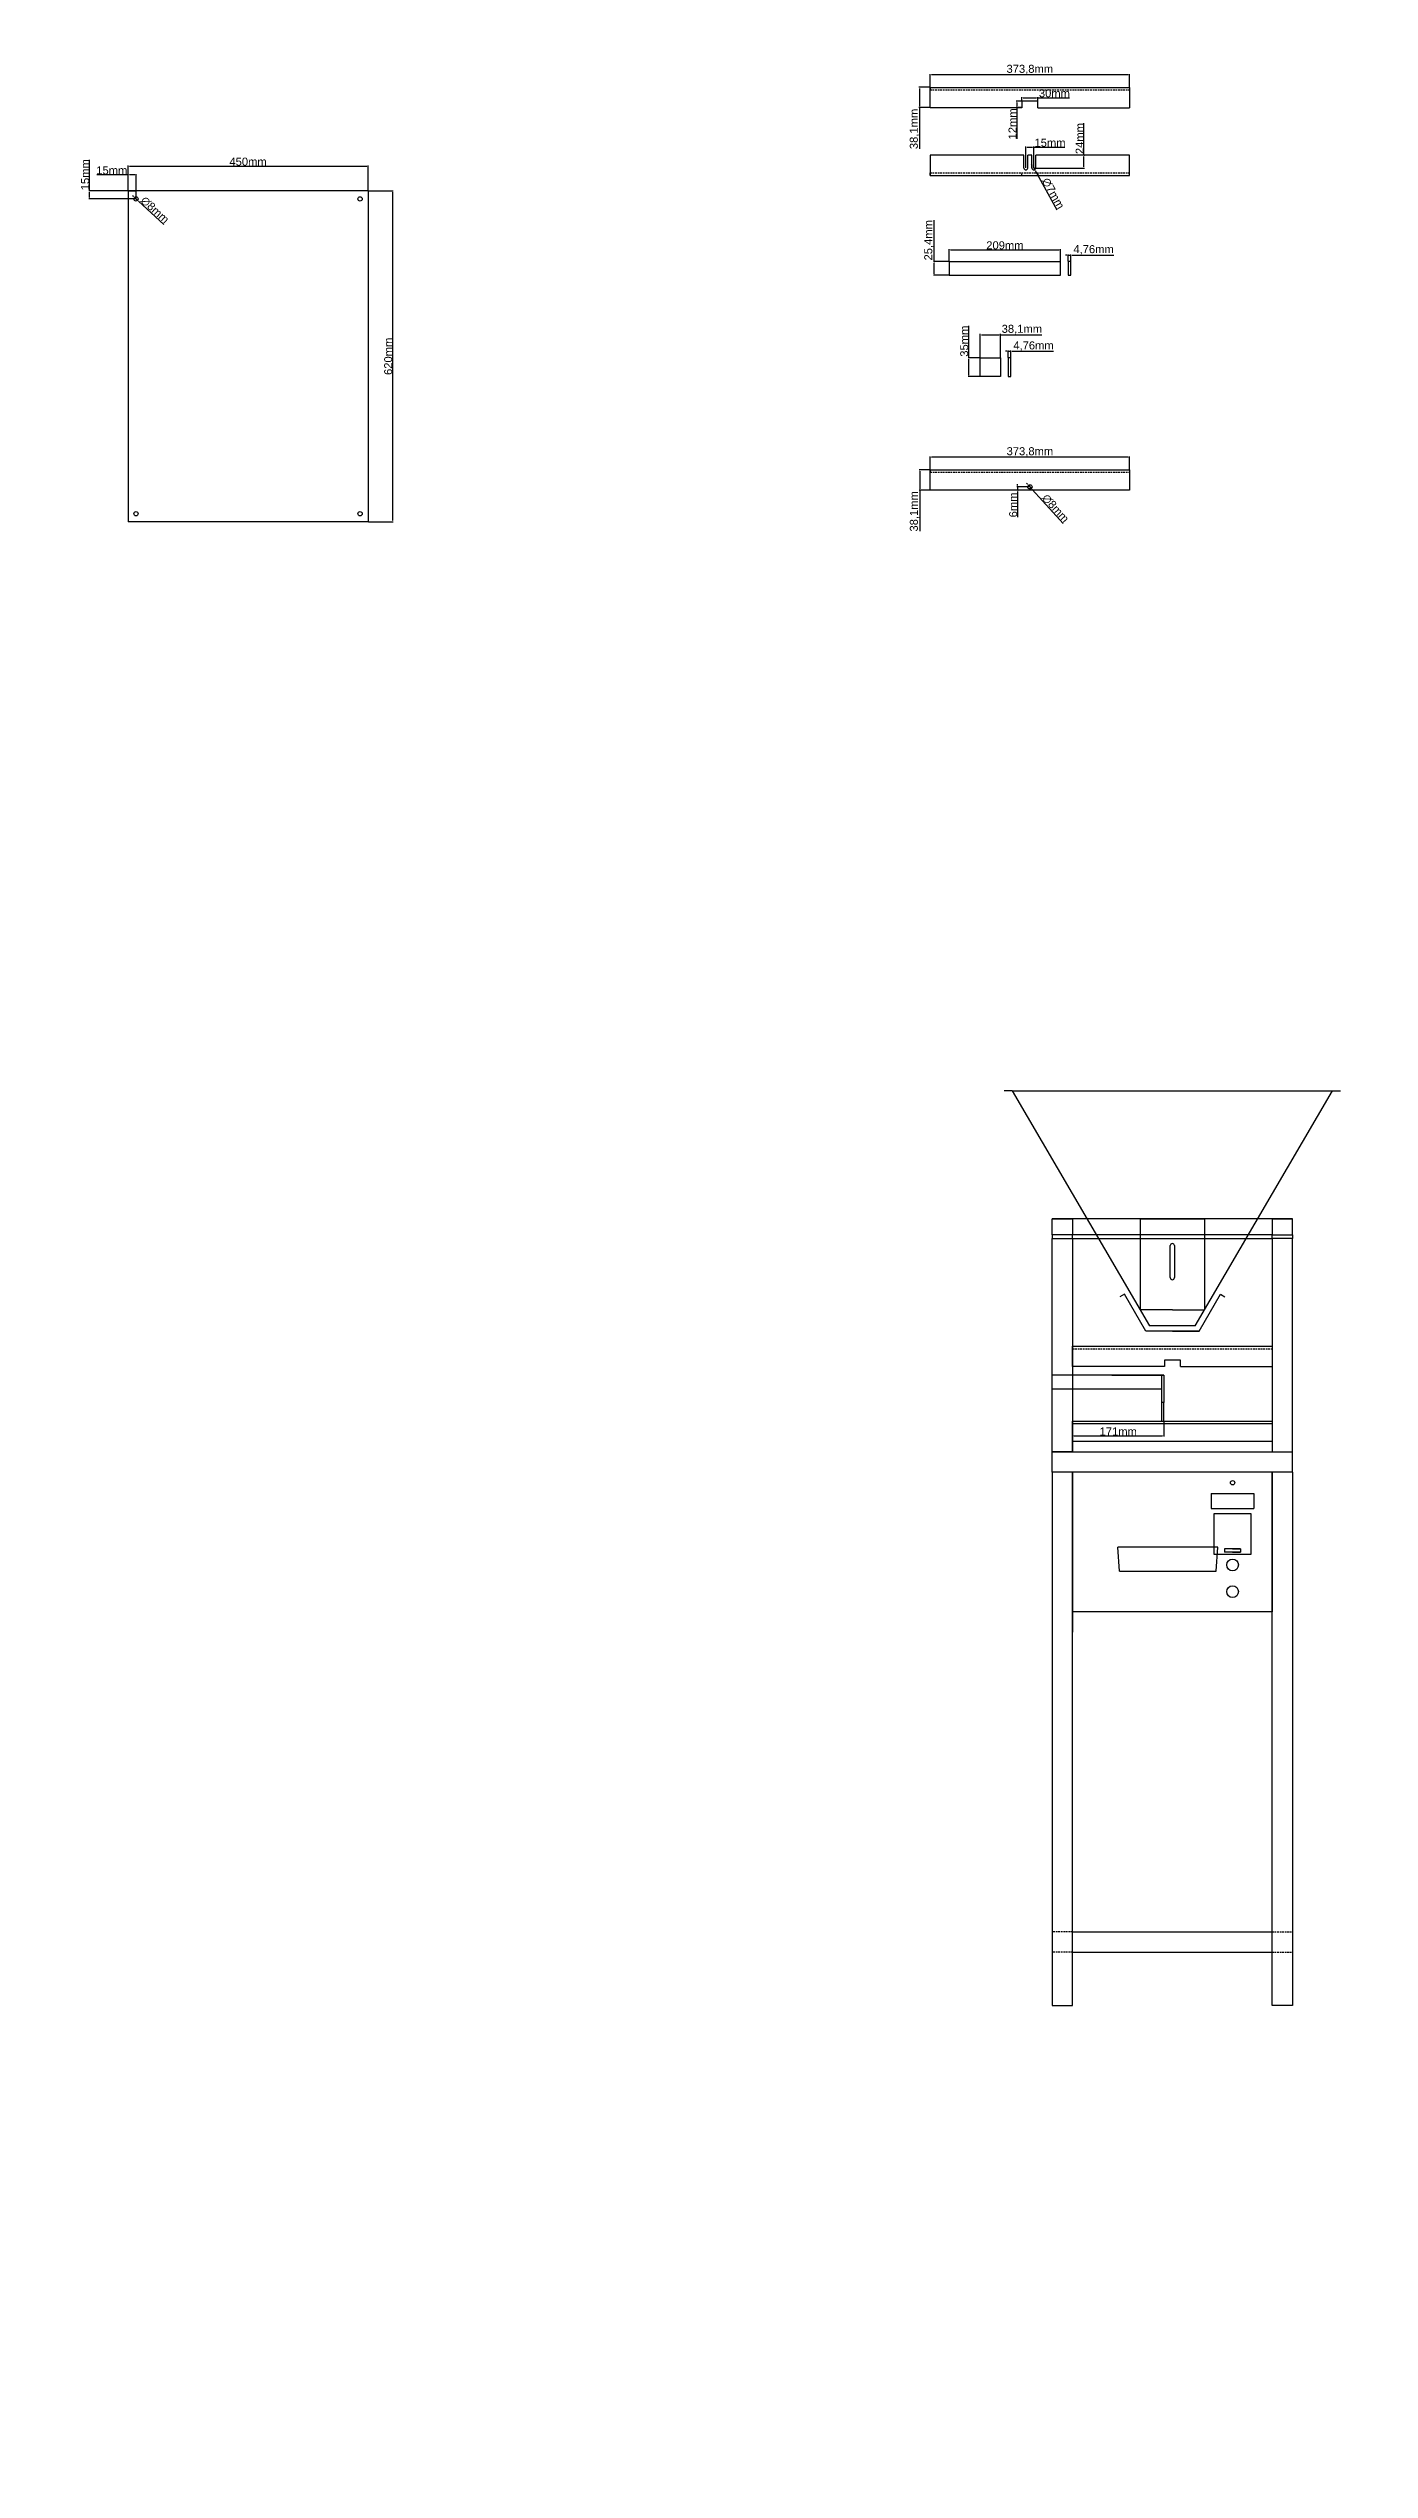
# Model space of a CAD drawing. Header units: centimetres. Extents: x -10816 to 16897, y 31630 to 109107.
# Drawn here: x 2800 to 5277, y 50222 to 54760 of the extents above; entities that cross this region are included whole.
import ezdxf

# ---------------------------------------------------------------- set-up
doc = ezdxf.new("R2010")
doc.units = ezdxf.units.CM
doc.header["$LTSCALE"] = 0.5
doc.linetypes.add('DASHED2', pattern=[9.525, 6.35, -3.175])
doc.styles.get("Standard").update_dxf_attribs({"font": 'arial.ttf'})
doc.dimstyles.new('ISO-25', dxfattribs={"dimtxt": 15, "dimasz": 2.5, "dimexe": 1.25, "dimexo": 0.625, "dimtad": 1, "dimtxsty": 'Standard', "dimcen": 2.5, "dimclrd": 1, "dimclre": 1, "dimadec": 0, "dimazin": 0, "dimtfac": 1, "dimtmove": 0, "dimatfit": 3, "dimfxl": 1, "dimarcsym": 0})

# ---------------------------------------------------------------- blocks, each defined once
blk = doc.blocks.new('*D230')
at = {"color": 1, "lineweight": -2, "transparency": 16777216}
for p, q in [((2949.5, 54493.1), (2949.5, 54540.3)), ((2952, 54539), (3397, 54539)), ((3399.5, 54493.1), (3399.5, 54540.3))]:
    blk.add_line(p, q, dxfattribs=at)
at = {"color": 1, "transparency": 16777216}
for points in [[(2952, 54539.5), (2952, 54538.6), (2949.5, 54539)], [(3397, 54539.5), (3397, 54538.6), (3399.5, 54539)]]:
    blk.add_solid(points, dxfattribs=at)
at = {"layer": 'Defpoints', "color": 0, "transparency": 16777216}
for p in [(3399.5, 54539), (2949.5, 54492.5), (3399.5, 54492.5)]:
    blk.add_point(p, dxfattribs=at)
at = {"color": 0, "transparency": 16777216, "insert": (3174.5, 54547.3), "char_height": 15, "attachment_point": 5}
blk.add_mtext('450mm', dxfattribs=at)
blk = doc.blocks.new('*D231')
at = {"color": 1, "lineweight": -2, "transparency": 16777216}
for p, q in [((3400.1, 54492.5), (3446.8, 54492.5)), ((3445.5, 54490), (3445.5, 53875)), ((3400.1, 53872.5), (3446.8, 53872.5))]:
    blk.add_line(p, q, dxfattribs=at)
at = {"color": 1, "transparency": 16777216}
for points in [[(3445.1, 54490), (3446, 54490), (3445.5, 54492.5)], [(3445.1, 53875), (3446, 53875), (3445.5, 53872.5)]]:
    blk.add_solid(points, dxfattribs=at)
at = {"layer": 'Defpoints', "color": 0, "transparency": 16777216}
for p in [(3399.5, 54492.5), (3399.5, 53872.5), (3445.5, 53872.5)]:
    blk.add_point(p, dxfattribs=at)
at = {"color": 0, "transparency": 16777216, "insert": (3437.3, 54182.5), "char_height": 15, "attachment_point": 5, "rotation": 90}
blk.add_mtext('620mm', dxfattribs=at)
blk = doc.blocks.new('*D233')
at = {"color": 1, "lineweight": -2, "transparency": 16777216}
for p, q in [((2949.5, 54522.7), (2891.1, 54522.7)), ((2949.5, 54493.1), (2949.5, 54523.9)), ((2962, 54522.7), (2952, 54522.7)), ((2964.5, 54478.1), (2964.5, 54523.9))]:
    blk.add_line(p, q, dxfattribs=at)
at = {"color": 1, "transparency": 16777216}
for points in [[(2952, 54523.1), (2952, 54522.3), (2949.5, 54522.7)], [(2962, 54523.1), (2962, 54522.3), (2964.5, 54522.7)]]:
    blk.add_solid(points, dxfattribs=at)
at = {"layer": 'Defpoints', "color": 0, "transparency": 16777216}
for p in [(2949.5, 54522.7), (2949.5, 54492.5), (2964.5, 54477.5)]:
    blk.add_point(p, dxfattribs=at)
at = {"color": 0, "transparency": 16777216, "insert": (2919.1, 54531), "char_height": 15, "attachment_point": 5}
blk.add_mtext('15mm', dxfattribs=at)
blk = doc.blocks.new('*D234')
at = {"color": 1, "lineweight": -2, "transparency": 16777216}
for p, q in [((2877.5, 54492.5), (2877.5, 54550.8)), ((2948.9, 54492.5), (2876.2, 54492.5)), ((2963.9, 54477.5), (2876.2, 54477.5)), ((2877.5, 54480), (2877.5, 54490))]:
    blk.add_line(p, q, dxfattribs=at)
at = {"color": 1, "transparency": 16777216}
for points in [[(2877.1, 54490), (2877.9, 54490), (2877.5, 54492.5)], [(2877.1, 54480), (2877.9, 54480), (2877.5, 54477.5)]]:
    blk.add_solid(points, dxfattribs=at)
at = {"layer": 'Defpoints', "color": 0, "transparency": 16777216}
for p in [(2877.5, 54492.5), (2949.5, 54492.5), (2964.5, 54477.5)]:
    blk.add_point(p, dxfattribs=at)
at = {"color": 0, "transparency": 16777216, "insert": (2869.2, 54522.9), "char_height": 15, "attachment_point": 5, "rotation": 90}
blk.add_mtext('15mm', dxfattribs=at)
blk = doc.blocks.new('*D235')
at = {"color": 1, "lineweight": -2, "transparency": 16777216}
for p, q in [((2959.7, 54481.9), (2957.9, 54483.6)), ((2961.5, 54480.2), (2967.4, 54474.8)), ((3016.7, 54429.5), (2969.3, 54473.1))]:
    blk.add_line(p, q, dxfattribs=at)
at = {"color": 1, "transparency": 16777216}
for points in [[(2960, 54482.2), (2959.4, 54481.6), (2961.5, 54480.2)], [(2969.6, 54473.4), (2969, 54472.8), (2967.4, 54474.8)]]:
    blk.add_solid(points, dxfattribs=at)
at = {"layer": 'Defpoints', "color": 0, "transparency": 16777216}
for p in [(2961.5, 54480.2), (2967.4, 54474.8)]:
    blk.add_point(p, dxfattribs=at)
at = {"color": 0, "transparency": 16777216, "insert": (2999.8, 54456.9), "char_height": 15, "attachment_point": 5, "rotation": 317.4252}
blk.add_mtext('∅8mm', dxfattribs=at)
blk = doc.blocks.new('*D255')
at = {"color": 1, "lineweight": -2, "transparency": 16777216}
for p, q in [((4453, 54687.3), (4453, 54711.6)), ((4824.3, 54710.4), (4455.5, 54710.4)), ((4826.8, 54687.3), (4826.8, 54711.6))]:
    blk.add_line(p, q, dxfattribs=at)
at = {"color": 1, "transparency": 16777216}
for points in [[(4455.5, 54710.8), (4455.5, 54710), (4453, 54710.4)], [(4824.3, 54710.8), (4824.3, 54710), (4826.8, 54710.4)]]:
    blk.add_solid(points, dxfattribs=at)
at = {"layer": 'Defpoints', "color": 0, "transparency": 16777216}
for p in [(4453, 54710.4), (4453, 54686.7), (4826.8, 54686.7)]:
    blk.add_point(p, dxfattribs=at)
at = {"color": 0, "transparency": 16777216, "insert": (4639.9, 54720), "char_height": 15, "attachment_point": 5}
blk.add_mtext('373,8mm', dxfattribs=at)
blk = doc.blocks.new('*D256')
at = {"color": 1, "lineweight": -2, "transparency": 16777216}
for p, q in [((4452.4, 54686.7), (4432.1, 54686.7)), ((4433.4, 54684.2), (4433.4, 54651.1)), ((4452.4, 54648.6), (4432.1, 54648.6)), ((4433.4, 54648.6), (4433.4, 54571.4))]:
    blk.add_line(p, q, dxfattribs=at)
at = {"color": 1, "transparency": 16777216}
for points in [[(4433, 54684.2), (4433.8, 54684.2), (4433.4, 54686.7)], [(4433, 54651.1), (4433.8, 54651.1), (4433.4, 54648.6)]]:
    blk.add_solid(points, dxfattribs=at)
at = {"layer": 'Defpoints', "color": 0, "transparency": 16777216}
for p in [(4453, 54686.7), (4433.4, 54648.6), (4453, 54648.6)]:
    blk.add_point(p, dxfattribs=at)
at = {"color": 0, "transparency": 16777216, "insert": (4423.8, 54608.7), "char_height": 15, "attachment_point": 5, "rotation": 90}
blk.add_mtext('38,1mm', dxfattribs=at)
blk = doc.blocks.new('*D257')
at = {"color": 1, "lineweight": -2, "transparency": 16777216}
for p, q in [((4624.9, 54661.2), (4624.9, 54668.5)), ((4627.4, 54667.2), (4652.4, 54667.2)), ((4654.9, 54661.2), (4654.9, 54668.5)), ((4654.9, 54667.2), (4714.6, 54667.2))]:
    blk.add_line(p, q, dxfattribs=at)
at = {"color": 1, "transparency": 16777216}
for points in [[(4627.4, 54667.6), (4627.4, 54666.8), (4624.9, 54667.2)], [(4652.4, 54667.6), (4652.4, 54666.8), (4654.9, 54667.2)]]:
    blk.add_solid(points, dxfattribs=at)
at = {"layer": 'Defpoints', "color": 0, "transparency": 16777216}
for p in [(4624.9, 54660.6), (4654.9, 54667.2), (4654.9, 54660.6)]:
    blk.add_point(p, dxfattribs=at)
at = {"color": 0, "transparency": 16777216, "insert": (4686, 54675.5), "char_height": 15, "attachment_point": 5}
blk.add_mtext('30mm', dxfattribs=at)
blk = doc.blocks.new('*D258')
at = {"color": 1, "lineweight": -2, "transparency": 16777216}
for p, q in [((4624.3, 54660.6), (4614.4, 54660.6)), ((4624.3, 54648.6), (4614.4, 54648.6)), ((4615.7, 54658.1), (4615.7, 54651.1)), ((4615.7, 54648.6), (4615.7, 54590.3))]:
    blk.add_line(p, q, dxfattribs=at)
at = {"color": 1, "transparency": 16777216}
for points in [[(4615.2, 54658.1), (4616.1, 54658.1), (4615.7, 54660.6)], [(4615.2, 54651.1), (4616.1, 54651.1), (4615.7, 54648.6)]]:
    blk.add_solid(points, dxfattribs=at)
at = {"layer": 'Defpoints', "color": 0, "transparency": 16777216}
for p in [(4615.7, 54648.6), (4624.9, 54660.6), (4624.9, 54648.6)]:
    blk.add_point(p, dxfattribs=at)
at = {"color": 0, "transparency": 16777216, "insert": (4607.5, 54618.2), "char_height": 15, "attachment_point": 5, "rotation": 90}
blk.add_mtext('12mm', dxfattribs=at)
blk = doc.blocks.new('*D259')
at = {"color": 1, "lineweight": -2, "transparency": 16777216}
for p, q in [((4632.4, 54536.1), (4632.4, 54575.8)), ((4634.9, 54574.6), (4644.9, 54574.6)), ((4647.4, 54536.1), (4647.4, 54575.8)), ((4647.4, 54574.6), (4705.7, 54574.6))]:
    blk.add_line(p, q, dxfattribs=at)
at = {"color": 1, "transparency": 16777216}
for points in [[(4634.9, 54575), (4634.9, 54574.1), (4632.4, 54574.6)], [(4644.9, 54575), (4644.9, 54574.1), (4647.4, 54574.6)]]:
    blk.add_solid(points, dxfattribs=at)
at = {"layer": 'Defpoints', "color": 0, "transparency": 16777216}
for p in [(4647.4, 54574.6), (4632.4, 54535.5), (4647.4, 54535.5)]:
    blk.add_point(p, dxfattribs=at)
at = {"color": 0, "transparency": 16777216, "insert": (4677.8, 54582.8), "char_height": 15, "attachment_point": 5}
blk.add_mtext('15mm', dxfattribs=at)
blk = doc.blocks.new('*D260')
at = {"color": 1, "lineweight": -2, "transparency": 16777216}
for p, q in [((4741.4, 54559.5), (4741.4, 54619.5)), ((4741.4, 54538), (4741.4, 54557)), ((4742.1, 54559.5), (4742.7, 54559.5)), ((4648, 54535.5), (4742.7, 54535.5))]:
    blk.add_line(p, q, dxfattribs=at)
at = {"color": 1, "transparency": 16777216}
for points in [[(4741, 54557), (4741.9, 54557), (4741.4, 54559.5)], [(4741, 54538), (4741.9, 54538), (4741.4, 54535.5)]]:
    blk.add_solid(points, dxfattribs=at)
at = {"layer": 'Defpoints', "color": 0, "transparency": 16777216}
for p in [(4741.4, 54559.5), (4741.4, 54559.5), (4647.4, 54535.5)]:
    blk.add_point(p, dxfattribs=at)
at = {"color": 0, "transparency": 16777216, "insert": (4733.3, 54590.7), "char_height": 15, "attachment_point": 5, "rotation": 90}
blk.add_mtext('24mm', dxfattribs=at)
blk = doc.blocks.new('*D261')
at = {"color": 1, "lineweight": -2, "transparency": 16777216}
for p, q in [((4488.7, 54360.8), (4488.7, 54383.5)), ((4491.2, 54382.3), (4695.2, 54382.3)), ((4697.7, 54360.8), (4697.7, 54383.5))]:
    blk.add_line(p, q, dxfattribs=at)
at = {"color": 1, "transparency": 16777216}
for points in [[(4491.2, 54382.7), (4491.2, 54381.8), (4488.7, 54382.3)], [(4695.2, 54382.7), (4695.2, 54381.8), (4697.7, 54382.3)]]:
    blk.add_solid(points, dxfattribs=at)
at = {"layer": 'Defpoints', "color": 0, "transparency": 16777216}
for p in [(4697.7, 54382.3), (4488.7, 54360.1), (4697.7, 54360.1)]:
    blk.add_point(p, dxfattribs=at)
at = {"color": 0, "transparency": 16777216, "insert": (4593.2, 54390.5), "char_height": 15, "attachment_point": 5}
blk.add_mtext('209mm', dxfattribs=at)
blk = doc.blocks.new('*D262')
at = {"color": 1, "lineweight": -2, "transparency": 16777216}
for p, q in [((4460.5, 54360.1), (4460.5, 54437.6)), ((4488.1, 54360.1), (4459.3, 54360.1)), ((4488.1, 54334.7), (4459.3, 54334.7)), ((4460.5, 54337.2), (4460.5, 54357.6))]:
    blk.add_line(p, q, dxfattribs=at)
at = {"color": 1, "transparency": 16777216}
for points in [[(4460.1, 54357.6), (4461, 54357.6), (4460.5, 54360.1)], [(4460.1, 54337.2), (4461, 54337.2), (4460.5, 54334.7)]]:
    blk.add_solid(points, dxfattribs=at)
at = {"layer": 'Defpoints', "color": 0, "transparency": 16777216}
for p in [(4460.5, 54360.1), (4488.7, 54360.1), (4488.7, 54334.7)]:
    blk.add_point(p, dxfattribs=at)
at = {"color": 0, "transparency": 16777216, "insert": (4450.9, 54400.1), "char_height": 15, "attachment_point": 5, "rotation": 90}
blk.add_mtext('25,4mm', dxfattribs=at)
blk = doc.blocks.new('*D263')
at = {"color": 1, "lineweight": -2, "transparency": 16777216}
for p, q in [((4709.5, 54372.3), (4707, 54372.3)), ((4712, 54360.8), (4712, 54373.6)), ((4712, 54372.3), (4716.7, 54372.3)), ((4716.7, 54360.8), (4716.7, 54373.6)), ((4719.2, 54372.3), (4797.1, 54372.3))]:
    blk.add_line(p, q, dxfattribs=at)
at = {"color": 1, "transparency": 16777216}
for points in [[(4709.5, 54372.8), (4709.5, 54371.9), (4712, 54372.3)], [(4719.2, 54372.8), (4719.2, 54371.9), (4716.7, 54372.3)]]:
    blk.add_solid(points, dxfattribs=at)
at = {"layer": 'Defpoints', "color": 0, "transparency": 16777216}
for p in [(4716.7, 54372.3), (4712, 54360.1), (4716.7, 54360.1)]:
    blk.add_point(p, dxfattribs=at)
at = {"color": 0, "transparency": 16777216, "insert": (4759.4, 54382), "char_height": 15, "attachment_point": 5}
blk.add_mtext('4,76mm', dxfattribs=at)
blk = doc.blocks.new('*D264')
at = {"color": 1, "lineweight": -2, "transparency": 16777216}
for p, q in [((4547, 54180.4), (4547, 54224.4)), ((4549.5, 54223.1), (4582.6, 54223.1)), ((4585.1, 54180.4), (4585.1, 54224.4)), ((4585.1, 54223.1), (4662.3, 54223.1))]:
    blk.add_line(p, q, dxfattribs=at)
at = {"color": 1, "transparency": 16777216}
for points in [[(4549.5, 54223.5), (4549.5, 54222.7), (4547, 54223.1)], [(4582.6, 54223.5), (4582.6, 54222.7), (4585.1, 54223.1)]]:
    blk.add_solid(points, dxfattribs=at)
at = {"layer": 'Defpoints', "color": 0, "transparency": 16777216}
for p in [(4585.1, 54223.1), (4547, 54179.7), (4585.1, 54179.7)]:
    blk.add_point(p, dxfattribs=at)
at = {"color": 0, "transparency": 16777216, "insert": (4625, 54232.7), "char_height": 15, "attachment_point": 5}
blk.add_mtext('38,1mm', dxfattribs=at)
blk = doc.blocks.new('*D265')
at = {"color": 1, "lineweight": -2, "transparency": 16777216}
for p, q in [((4525.4, 54179.7), (4525.4, 54239.5)), ((4546.4, 54179.7), (4524.2, 54179.7)), ((4546.4, 54144.7), (4524.2, 54144.7)), ((4525.4, 54147.2), (4525.4, 54177.2))]:
    blk.add_line(p, q, dxfattribs=at)
at = {"color": 1, "transparency": 16777216}
for points in [[(4525, 54177.2), (4525.8, 54177.2), (4525.4, 54179.7)], [(4525, 54147.2), (4525.8, 54147.2), (4525.4, 54144.7)]]:
    blk.add_solid(points, dxfattribs=at)
at = {"layer": 'Defpoints', "color": 0, "transparency": 16777216}
for p in [(4525.4, 54179.7), (4547, 54179.7), (4547, 54144.7)]:
    blk.add_point(p, dxfattribs=at)
at = {"color": 0, "transparency": 16777216, "insert": (4517.1, 54210.9), "char_height": 15, "attachment_point": 5, "rotation": 90}
blk.add_mtext('35mm', dxfattribs=at)
blk = doc.blocks.new('*D266')
at = {"color": 1, "lineweight": -2, "transparency": 16777216}
for p, q in [((4596.9, 54191.9), (4594.4, 54191.9)), ((4599.4, 54180.4), (4599.4, 54193.2)), ((4599.4, 54191.9), (4604.1, 54191.9)), ((4604.1, 54180.4), (4604.1, 54193.2)), ((4606.6, 54191.9), (4684.5, 54191.9))]:
    blk.add_line(p, q, dxfattribs=at)
at = {"color": 1, "transparency": 16777216}
for points in [[(4596.9, 54192.4), (4596.9, 54191.5), (4599.4, 54191.9)], [(4606.6, 54192.4), (4606.6, 54191.5), (4604.1, 54191.9)]]:
    blk.add_solid(points, dxfattribs=at)
at = {"layer": 'Defpoints', "color": 0, "transparency": 16777216}
for p in [(4604.1, 54191.9), (4599.4, 54179.7), (4604.1, 54179.7)]:
    blk.add_point(p, dxfattribs=at)
at = {"color": 0, "transparency": 16777216, "insert": (4646.8, 54201.6), "char_height": 15, "attachment_point": 5}
blk.add_mtext('4,76mm', dxfattribs=at)
blk = doc.blocks.new('*D267')
at = {"color": 1, "lineweight": -2, "transparency": 16777216}
for p, q in [((4453.2, 53970.6), (4453.2, 53994.9)), ((4824.5, 53993.7), (4455.7, 53993.7)), ((4827, 53970.6), (4827, 53994.9))]:
    blk.add_line(p, q, dxfattribs=at)
at = {"color": 1, "transparency": 16777216}
for points in [[(4455.7, 53994.1), (4455.7, 53993.3), (4453.2, 53993.7)], [(4824.5, 53994.1), (4824.5, 53993.3), (4827, 53993.7)]]:
    blk.add_solid(points, dxfattribs=at)
at = {"layer": 'Defpoints', "color": 0, "transparency": 16777216}
for p in [(4453.2, 53993.7), (4453.2, 53970), (4827, 53970)]:
    blk.add_point(p, dxfattribs=at)
at = {"color": 0, "transparency": 16777216, "insert": (4640.1, 54003.3), "char_height": 15, "attachment_point": 5}
blk.add_mtext('373,8mm', dxfattribs=at)
blk = doc.blocks.new('*D268')
at = {"color": 1, "lineweight": -2, "transparency": 16777216}
for p, q in [((4452.5, 53970), (4432.3, 53970)), ((4433.6, 53967.5), (4433.6, 53934.4)), ((4452.5, 53931.9), (4432.3, 53931.9)), ((4433.6, 53931.9), (4433.6, 53854.7))]:
    blk.add_line(p, q, dxfattribs=at)
at = {"color": 1, "transparency": 16777216}
for points in [[(4433.2, 53967.5), (4434, 53967.5), (4433.6, 53970)], [(4433.2, 53934.4), (4434, 53934.4), (4433.6, 53931.9)]]:
    blk.add_solid(points, dxfattribs=at)
at = {"layer": 'Defpoints', "color": 0, "transparency": 16777216}
for p in [(4453.2, 53970), (4433.6, 53931.9), (4453.2, 53931.9)]:
    blk.add_point(p, dxfattribs=at)
at = {"color": 0, "transparency": 16777216, "insert": (4423.9, 53892), "char_height": 15, "attachment_point": 5, "rotation": 90}
blk.add_mtext('38,1mm', dxfattribs=at)
blk = doc.blocks.new('*D269')
at = {"color": 1, "lineweight": -2, "transparency": 16777216}
for p, q in [((4635.7, 53942.7), (4634, 53944.6)), ((4637.4, 53940.8), (4642.7, 53934.9)), ((4702.4, 53868.9), (4644.4, 53933.1))]:
    blk.add_line(p, q, dxfattribs=at)
at = {"color": 1, "transparency": 16777216}
for points in [[(4636, 53943), (4635.4, 53942.4), (4637.4, 53940.8)], [(4644.7, 53933.3), (4644.1, 53932.8), (4642.7, 53934.9)]]:
    blk.add_solid(points, dxfattribs=at)
at = {"layer": 'Defpoints', "color": 0, "transparency": 16777216}
for p in [(4637.4, 53940.8), (4642.7, 53934.9)]:
    blk.add_point(p, dxfattribs=at)
at = {"color": 0, "transparency": 16777216, "insert": (4688.1, 53897.7), "char_height": 15, "attachment_point": 5, "rotation": 312.0636}
blk.add_mtext('∅8mm', dxfattribs=at)
blk = doc.blocks.new('*D270')
at = {"color": 1, "lineweight": -2, "transparency": 16777216}
for p, q in [((4639.4, 53937.9), (4615.8, 53937.9)), ((4617.1, 53940.4), (4617.1, 53942.9)), ((4617.1, 53937.9), (4617.1, 53931.9)), ((4617.1, 53929.4), (4617.1, 53881.2)), ((4617.7, 53931.9), (4618.3, 53931.9))]:
    blk.add_line(p, q, dxfattribs=at)
at = {"color": 1, "transparency": 16777216}
for points in [[(4616.7, 53940.4), (4617.5, 53940.4), (4617.1, 53937.9)], [(4616.7, 53929.4), (4617.5, 53929.4), (4617.1, 53931.9)]]:
    blk.add_solid(points, dxfattribs=at)
at = {"layer": 'Defpoints', "color": 0, "transparency": 16777216}
for p in [(4617.1, 53931.9), (4617.1, 53931.9), (4640.1, 53937.9)]:
    blk.add_point(p, dxfattribs=at)
at = {"color": 0, "transparency": 16777216, "insert": (4608.8, 53904), "char_height": 15, "attachment_point": 5, "rotation": 90}
blk.add_mtext('6mm', dxfattribs=at)
blk = doc.blocks.new('*D273')
at = {"color": 1, "lineweight": -2, "transparency": 16777216}
for p, q in [((4644.5, 54540.7), (4643.3, 54542.9)), ((4645.7, 54538.6), (4649.1, 54532.4)), ((4691.1, 54456.6), (4650.3, 54530.2))]:
    blk.add_line(p, q, dxfattribs=at)
at = {"color": 1, "transparency": 16777216}
for points in [[(4644.8, 54540.9), (4644.1, 54540.5), (4645.7, 54538.6)], [(4650.7, 54530.4), (4649.9, 54530), (4649.1, 54532.4)]]:
    blk.add_solid(points, dxfattribs=at)
at = {"layer": 'Defpoints', "color": 0, "transparency": 16777216}
for p in [(4645.7, 54538.6), (4649.1, 54532.4)]:
    blk.add_point(p, dxfattribs=at)
at = {"color": 0, "transparency": 16777216, "insert": (4683.7, 54487.9), "char_height": 15, "attachment_point": 5, "rotation": 298.9799}
blk.add_mtext('∅7mm', dxfattribs=at)
blk = doc.blocks.new('*D274')
at = {"color": 1, "lineweight": -2, "transparency": 16777216}
for p, q in [((4720.2, 52186.2), (4720.2, 52158.1)), ((4891.2, 52186.2), (4891.2, 52158.1)), ((4722.7, 52159.4), (4888.7, 52159.4))]:
    blk.add_line(p, q, dxfattribs=at)
at = {"color": 1, "transparency": 16777216}
for points in [[(4722.7, 52159.8), (4722.7, 52159), (4720.2, 52159.4)], [(4888.7, 52159.8), (4888.7, 52159), (4891.2, 52159.4)]]:
    blk.add_solid(points, dxfattribs=at)
at = {"layer": 'Defpoints', "color": 0, "transparency": 16777216}
for p in [(4720.2, 52186.9), (4891.2, 52186.9), (4891.2, 52159.4)]:
    blk.add_point(p, dxfattribs=at)
at = {"color": 0, "transparency": 16777216, "insert": (4805.7, 52167.5), "char_height": 15, "attachment_point": 5}
blk.add_mtext('171mm', dxfattribs=at)
blk = doc.blocks.new('*D426')
at = {"color": 1, "lineweight": -2, "transparency": 16777216}
for p, q in [((342, 61116.3), (374.6, 61178)), ((377.2, 61182.9), (375.7, 61180.2)), ((378.3, 61185.1), (379.5, 61187.3)), ((9186.2, 50382.9), (9186.2, 50435.5)), ((9188.7, 50434.2), (9281.7, 50434.2)), ((9284.2, 50382.9), (9284.2, 50435.5))]:
    blk.add_line(p, q, dxfattribs=at)
at = {"color": 1, "transparency": 16777216}
for points in [[(374.2, 61178.2), (374.9, 61177.8), (375.7, 61180.2)], [(378, 61185.3), (378.7, 61184.9), (377.2, 61182.9)], [(9188.7, 50434.7), (9188.7, 50433.8), (9186.2, 50434.2)], [(9281.7, 50434.7), (9281.7, 50433.8), (9284.2, 50434.2)]]:
    blk.add_solid(points, dxfattribs=at)
at = {"layer": 'Defpoints', "color": 0, "transparency": 16777216}
for p in [(375.7, 61180.2), (377.2, 61182.9), (9284.2, 50434.2), (9186.2, 50382.3), (9284.2, 50382.3)]:
    blk.add_point(p, dxfattribs=at)
at = {"color": 0, "transparency": 16777216, "insert": (348.7, 61147.8), "char_height": 15, "attachment_point": 5, "rotation": 62.1415}
blk.add_mtext('∅3mm', dxfattribs=at)
at = {"color": 0, "transparency": 16777216, "insert": (9235.2, 50442.5), "char_height": 15, "attachment_point": 5}
blk.add_mtext('98mm', dxfattribs=at)
blk = doc.blocks.new('*D427')
at = {"color": 1, "lineweight": -2, "transparency": 16777216}
for p, q in [((370.1, 61197.7), (370.1, 61251.9)), ((372.6, 61250.7), (417.1, 61250.7)), ((419.6, 61216.2), (419.6, 61251.9)), ((419.6, 61250.7), (497.4, 61250.7)), ((9188.7, 50390.9), (9188.7, 50416.1)), ((9281.7, 50390.9), (9281.7, 50416.1)), ((9191.2, 50414.9), (9279.2, 50414.9))]:
    blk.add_line(p, q, dxfattribs=at)
at = {"color": 1, "transparency": 16777216}
for points in [[(372.6, 61251.1), (372.6, 61250.3), (370.1, 61250.7)], [(417.1, 61251.1), (417.1, 61250.3), (419.6, 61250.7)], [(9191.2, 50415.3), (9191.2, 50414.5), (9188.7, 50414.9)], [(9279.2, 50415.3), (9279.2, 50414.5), (9281.7, 50414.9)]]:
    blk.add_solid(points, dxfattribs=at)
at = {"layer": 'Defpoints', "color": 0, "transparency": 16777216}
for p in [(419.6, 61250.7), (370.1, 61197.1), (419.6, 61215.6), (9188.7, 50390.3), (9281.7, 50414.9), (9281.7, 50390.3)]:
    blk.add_point(p, dxfattribs=at)
at = {"color": 0, "transparency": 16777216, "char_height": 15, "attachment_point": 5}
for s, insert in [('49,5mm', (459.8, 61260.3)), ('93mm', (9235.2, 50423.2))]:
    blk.add_mtext(s, dxfattribs=dict(at, insert=insert))
blk = doc.blocks.new('*D428')
at = {"color": 1, "lineweight": -2, "transparency": 16777216}
for p, q in [((357.6, 61197.7), (357.6, 61279.4)), ((360.1, 61278.1), (417.1, 61278.1)), ((419.6, 61216.2), (419.6, 61279.4)), ((9185.5, 50382.3), (9154.1, 50382.3)), ((9155.3, 50379.8), (9155.3, 50344.8)), ((9185.5, 50342.3), (9154.1, 50342.3)), ((9155.3, 50342.3), (9155.3, 50282))]:
    blk.add_line(p, q, dxfattribs=at)
at = {"color": 1, "transparency": 16777216}
for points in [[(360.1, 61278.6), (360.1, 61277.7), (357.6, 61278.1)], [(417.1, 61278.6), (417.1, 61277.7), (419.6, 61278.1)], [(9154.9, 50379.8), (9155.8, 50379.8), (9155.3, 50382.3)], [(9154.9, 50344.8), (9155.8, 50344.8), (9155.3, 50342.3)]]:
    blk.add_solid(points, dxfattribs=at)
at = {"layer": 'Defpoints', "color": 0, "transparency": 16777216}
for p in [(419.6, 61278.1), (357.6, 61197.1), (419.6, 61215.6), (9186.2, 50382.3), (9155.3, 50342.3), (9186.2, 50342.3)]:
    blk.add_point(p, dxfattribs=at)
at = {"color": 0, "transparency": 16777216, "insert": (388.6, 61286.4), "char_height": 15, "attachment_point": 5}
blk.add_mtext('62mm', dxfattribs=at)
at = {"color": 0, "transparency": 16777216, "insert": (9147.1, 50310.9), "char_height": 15, "attachment_point": 5, "rotation": 90}
blk.add_mtext('40mm', dxfattribs=at)
blk = doc.blocks.new('*D429')
at = {"color": 1, "lineweight": -2, "transparency": 16777216}
for p, q in [((385.1, 61197.7), (385.1, 61229.5)), ((387.6, 61228.2), (417.1, 61228.2)), ((419.6, 61216.2), (419.6, 61229.5)), ((419.6, 61228.2), (496.8, 61228.2)), ((9188, 50334.3), (9175.1, 50334.3)), ((9176.4, 50331.8), (9176.4, 50265.8)), ((9219.5, 50263.3), (9175.1, 50263.3))]:
    blk.add_line(p, q, dxfattribs=at)
at = {"color": 1, "transparency": 16777216}
for points in [[(387.6, 61228.6), (387.6, 61227.8), (385.1, 61228.2)], [(417.1, 61228.6), (417.1, 61227.8), (419.6, 61228.2)], [(9175.9, 50331.8), (9176.8, 50331.8), (9176.4, 50334.3)], [(9175.9, 50265.8), (9176.8, 50265.8), (9176.4, 50263.3)]]:
    blk.add_solid(points, dxfattribs=at)
at = {"layer": 'Defpoints', "color": 0, "transparency": 16777216}
for p in [(419.6, 61228.2), (385.1, 61197.1), (419.6, 61215.6), (9188.7, 50334.3), (9176.4, 50263.3), (9220.2, 50263.3)]:
    blk.add_point(p, dxfattribs=at)
at = {"color": 0, "transparency": 16777216, "insert": (459.5, 61237.9), "char_height": 15, "attachment_point": 5}
blk.add_mtext('34,5mm', dxfattribs=at)
at = {"color": 0, "transparency": 16777216, "insert": (9168.2, 50298.8), "char_height": 15, "attachment_point": 5, "rotation": 90}
blk.add_mtext('71mm', dxfattribs=at)
blk = doc.blocks.new('*D430')
at = {"color": 1, "lineweight": -2, "transparency": 16777216}
for p, q in [((376.6, 61085.4), (376.6, 61131.1)), ((379.1, 61129.8), (417.1, 61129.8)), ((419.6, 61088.4), (419.6, 61131.1)), ((419.6, 61129.8), (479.9, 61129.8)), ((9220.2, 50262.7), (9220.2, 50222.1)), ((9250.2, 50262.7), (9250.2, 50222.1)), ((9222.7, 50223.3), (9247.7, 50223.3)), ((9250.2, 50223.3), (9309.9, 50223.3))]:
    blk.add_line(p, q, dxfattribs=at)
at = {"color": 1, "transparency": 16777216}
for points in [[(379.1, 61130.2), (379.1, 61129.4), (376.6, 61129.8)], [(417.1, 61130.2), (417.1, 61129.4), (419.6, 61129.8)], [(9222.7, 50223.7), (9222.7, 50222.9), (9220.2, 50223.3)], [(9247.7, 50223.7), (9247.7, 50222.9), (9250.2, 50223.3)]]:
    blk.add_solid(points, dxfattribs=at)
at = {"layer": 'Defpoints', "color": 0, "transparency": 16777216}
for p in [(419.6, 61129.8), (376.6, 61084.8), (419.6, 61087.8), (9220.2, 50263.3), (9250.2, 50263.3), (9250.2, 50223.3)]:
    blk.add_point(p, dxfattribs=at)
at = {"color": 0, "transparency": 16777216, "char_height": 15, "attachment_point": 5}
for s, insert in [('43mm', (451, 61138.1)), ('30mm', (9281.3, 50231.6))]:
    blk.add_mtext(s, dxfattribs=dict(at, insert=insert))
blk = doc.blocks.new('*D431')
at = {"color": 1, "lineweight": -2, "transparency": 16777216}
for p, q in [((391.6, 61085.4), (391.6, 61109.4)), ((394.1, 61108.1), (417.1, 61108.1)), ((419.6, 61088.4), (419.6, 61109.4)), ((419.6, 61108.1), (479.6, 61108.1)), ((9188, 50390.3), (9136.1, 50390.3)), ((9137.4, 50387.8), (9137.4, 50336.8)), ((9188, 50334.3), (9136.1, 50334.3)), ((9137.4, 50334.3), (9137.4, 50274.6))]:
    blk.add_line(p, q, dxfattribs=at)
at = {"color": 1, "transparency": 16777216}
for points in [[(394.1, 61108.5), (394.1, 61107.7), (391.6, 61108.1)], [(417.1, 61108.5), (417.1, 61107.7), (419.6, 61108.1)], [(9137, 50387.8), (9137.8, 50387.8), (9137.4, 50390.3)], [(9137, 50336.8), (9137.8, 50336.8), (9137.4, 50334.3)]]:
    blk.add_solid(points, dxfattribs=at)
at = {"layer": 'Defpoints', "color": 0, "transparency": 16777216}
for p in [(391.6, 61084.8), (419.6, 61108.1), (419.6, 61087.8), (9188.7, 50390.3), (9137.4, 50334.3), (9188.7, 50334.3)]:
    blk.add_point(p, dxfattribs=at)
at = {"color": 0, "transparency": 16777216, "insert": (450.8, 61116.4), "char_height": 15, "attachment_point": 5}
blk.add_mtext('28mm', dxfattribs=at)
at = {"color": 0, "transparency": 16777216, "insert": (9129.1, 50303.2), "char_height": 15, "attachment_point": 5, "rotation": 90}
blk.add_mtext('56mm', dxfattribs=at)
blk = doc.blocks.new('*D432')
at = {"color": 1, "lineweight": -2, "transparency": 16777216}
for p, q in [((392.2, 61084.8), (434.2, 61084.8)), ((433, 61082.3), (433, 61056.3)), ((392.2, 61053.8), (434.2, 61053.8)), ((433, 61053.8), (433, 60994)), ((9278.6, 50336.9), (9276.8, 50338.6)), ((9280.5, 50335.3), (9282.8, 50333.3)), ((9333.3, 50289.5), (9284.7, 50331.7))]:
    blk.add_line(p, q, dxfattribs=at)
at = {"color": 1, "transparency": 16777216}
for points in [[(432.6, 61082.3), (433.4, 61082.3), (433, 61084.8)], [(432.6, 61056.3), (433.4, 61056.3), (433, 61053.8)], [(9278.9, 50337.3), (9278.4, 50336.6), (9280.5, 50335.3)], [(9285, 50332), (9284.4, 50331.4), (9282.8, 50333.3)]]:
    blk.add_solid(points, dxfattribs=at)
at = {"layer": 'Defpoints', "color": 0, "transparency": 16777216}
for p in [(391.6, 61084.8), (391.6, 61053.8), (433, 61053.8), (9280.5, 50335.3), (9282.8, 50333.3)]:
    blk.add_point(p, dxfattribs=at)
at = {"color": 0, "transparency": 16777216, "char_height": 15, "attachment_point": 5}
for s, insert, rotation in [('31mm', (424.7, 61022.7), 90), ('∅3mm', (9315.7, 50316.3), 319.0473)]:
    blk.add_mtext(s, dxfattribs=dict(at, insert=insert, rotation=rotation))
blk = doc.blocks.new('*D433')
at = {"color": 1, "lineweight": -2, "transparency": 16777216}
for p, q in [((420.2, 61087.8), (458.7, 61087.8)), ((457.4, 61085.3), (457.4, 61053.3)), ((420.2, 61050.8), (458.7, 61050.8)), ((457.4, 61050.8), (457.4, 60991)), ((9244.8, 50264.3), (9242.3, 50264.8)), ((9247.2, 50263.9), (9253.1, 50262.8)), ((9340.1, 50246.5), (9255.6, 50262.3))]:
    blk.add_line(p, q, dxfattribs=at)
at = {"color": 1, "transparency": 16777216}
for points in [[(457, 61085.3), (457.9, 61085.3), (457.4, 61087.8)], [(457, 61053.3), (457.9, 61053.3), (457.4, 61050.8)], [(9244.8, 50264.7), (9244.7, 50263.9), (9247.2, 50263.9)], [(9255.6, 50262.7), (9255.5, 50261.9), (9253.1, 50262.8)]]:
    blk.add_solid(points, dxfattribs=at)
at = {"layer": 'Defpoints', "color": 0, "transparency": 16777216}
for p in [(419.6, 61087.8), (419.6, 61050.8), (457.4, 61050.8), (9247.2, 50263.9), (9253.1, 50262.8)]:
    blk.add_point(p, dxfattribs=at)
at = {"color": 0, "transparency": 16777216, "char_height": 15, "attachment_point": 5}
for s, insert, rotation in [('37mm', (449.2, 61019.7), 90), ('∅6mm', (9311.3, 50260.8), 349.4136)]:
    blk.add_mtext(s, dxfattribs=dict(at, insert=insert, rotation=rotation))

msp = doc.modelspace()

# ---------------------------------------------------------------- linework, layer by layer
for p, q in [((4452.992, 54648.588), (4452.992, 54686.688)), ((4452.992, 54686.688), (4826.792, 54686.688)), ((4452.992, 54686.688), (4452.992, 54681.928)), ((4826.792, 54686.688), (4826.792, 54648.588)), ((4624.892, 54648.588), (4452.992, 54648.588)), ((4654.892, 54660.588), (4624.892, 54660.588)), ((4624.892, 54660.588), (4624.892, 54648.588)), ((4654.892, 54648.588), (4654.892, 54660.588)), ((4654.892, 54648.588), (4826.792, 54648.588)), ((4452.992, 54559.491), (4452.992, 54521.391)), ((4628.892, 54559.491), (4452.992, 54559.491)), ((4628.892, 54535.491), (4628.892, 54559.491)), ((4635.892, 54535.491), (4635.892, 54559.491)), ((4643.892, 54559.491), (4635.892, 54559.491)), ((4643.892, 54535.491), (4643.892, 54559.491)), ((4826.792, 54559.491), (4650.892, 54559.491)), ((4650.892, 54535.491), (4650.892, 54559.491)), ((4826.792, 54521.391), (4826.792, 54559.491)), ((4452.992, 54521.391), (4452.992, 54526.151)), ((4452.992, 54521.391), (4826.792, 54521.391)), ((3399.484, 54492.508), (2949.484, 54492.508)), ((2949.484, 54492.508), (2949.484, 53872.508)), ((2949.484, 54492.508), (2964.484, 54492.508)), ((3399.484, 54492.508), (3399.484, 53872.508)), ((4488.733, 54360.14), (4697.733, 54360.14)), ((4488.733, 54360.14), (4488.733, 54334.74)), ((4488.733, 54334.74), (4697.733, 54334.74)), ((4697.733, 54334.74), (4697.733, 54360.14)), ((4711.982, 54360.14), (4711.982, 54334.74)), ((4716.742, 54360.14), (4711.982, 54360.14)), ((4711.982, 54334.74), (4716.742, 54334.74)), ((4716.742, 54334.74), (4716.742, 54360.14)), ((4547.031, 54179.745), (4585.131, 54179.745)), ((4547.031, 54144.745), (4547.031, 54179.745)), ((4585.131, 54144.745), (4547.031, 54144.745)), ((4585.131, 54179.745), (4585.131, 54144.745)), ((4599.38, 54179.745), (4599.38, 54144.745)), ((4604.14, 54179.745), (4599.38, 54179.745)), ((4599.38, 54144.745), (4604.14, 54144.745)), ((4604.14, 54144.745), (4604.14, 54179.745)), ((4453.165, 53931.878), (4453.165, 53969.978)), ((4453.165, 53969.978), (4826.965, 53969.978)), ((4453.165, 53969.978), (4453.165, 53965.218)), ((4826.965, 53969.978), (4826.965, 53931.878)), ((4826.965, 53931.878), (4453.165, 53931.878)), ((3399.484, 53872.508), (2949.484, 53872.508)), ((4607.111, 52805.721), (4592.111, 52805.721)), ((4607.111, 52805.721), (5207.111, 52805.721)), ((4607.111, 52805.721), (4864.111, 52365.721)), ((4950.111, 52365.721), (5207.111, 52805.721)), ((5207.111, 52805.721), (5222.111, 52805.721)), ((4720.211, 52565.721), (4682.111, 52565.721)), ((4682.111, 52565.721), (4720.211, 52565.721)), ((4682.111, 52535.721), (4682.111, 52565.721)), ((5132.111, 52565.721), (4682.111, 52565.721)), ((4720.211, 52565.721), (4720.211, 52535.721)), ((4847.111, 52395.721), (4847.111, 52565.721)), ((4847.111, 52565.721), (4967.111, 52565.721)), ((4967.111, 52565.721), (4967.111, 52395.721)), ((5094.011, 52565.721), (5132.111, 52565.721)), ((5132.111, 52565.721), (5094.011, 52565.721)), ((5094.011, 52565.721), (5094.011, 52535.721)), ((5132.111, 52535.721), (5132.111, 52565.721)), ((4720.211, 52535.721), (4682.111, 52535.721)), ((4720.211, 52535.721), (4682.111, 52535.721)), ((4682.111, 52535.721), (4682.111, 52529.371)), ((4682.111, 52529.371), (4720.211, 52529.371)), ((4682.111, 52129.371), (4682.111, 52529.371)), ((4720.211, 52529.371), (4720.211, 52535.721)), ((5094.011, 52535.721), (4720.211, 52535.721)), ((4720.211, 52529.371), (4720.211, 52129.371)), ((4720.211, 52529.371), (5094.011, 52529.371)), ((4903.111, 52455.721), (4903.111, 52515.721)), ((4911.111, 52515.721), (4911.111, 52455.721)), ((5094.011, 52535.721), (5132.111, 52535.721)), ((5094.011, 52535.721), (5132.111, 52535.721)), ((5094.011, 52529.371), (5094.011, 52535.721)), ((5132.111, 52529.371), (5094.011, 52529.371)), ((5094.011, 52529.371), (5094.011, 52129.371)), ((5132.111, 52535.721), (5132.111, 52529.371)), ((5132.111, 52129.371), (5132.111, 52529.371)), ((4817.111, 52425.003), (4808.451, 52420.003)), ((4857.111, 52355.721), (4817.111, 52425.003)), ((4957.111, 52355.721), (4997.111, 52425.003)), ((4997.111, 52425.003), (5005.771, 52420.003)), ((4907.111, 52395.721), (4847.111, 52395.721)), ((4907.111, 52395.721), (4967.111, 52395.721)), ((4957.111, 52355.721), (4857.111, 52355.721)), ((4907.111, 52365.721), (4864.111, 52365.721)), ((4907.111, 52365.721), (4864.111, 52365.721)), ((4950.111, 52365.721), (4907.111, 52365.721)), ((4950.111, 52365.721), (4907.111, 52365.721)), ((4907.111, 52355.721), (4957.111, 52355.721)), ((4720.211, 52129.371), (4720.211, 52158.771)), ((4720.211, 52129.371), (4682.111, 52129.371)), ((4682.111, 52129.371), (5132.111, 52129.371)), ((4682.111, 52091.271), (4682.111, 52129.371)), ((5094.011, 52129.371), (5132.111, 52129.371)), ((5132.111, 52091.271), (5132.111, 52129.371)), ((5132.111, 52091.271), (4682.111, 52091.271)), ((4682.111, 52091.271), (4682.111, 51091.271)), ((4720.211, 51091.271), (4720.211, 52091.271)), ((4720.211, 52091.271), (4720.211, 51791.271)), ((4980.011, 52051.271), (5060.011, 52051.271)), ((4980.011, 52051.271), (4980.011, 52023.271)), ((5094.011, 52091.271), (5054.011, 52091.271)), ((5060.011, 52051.271), (5060.011, 52023.271)), ((5094.011, 51091.271), (5094.011, 52091.271)), ((5094.011, 52091.271), (5094.011, 51829.271)), ((5132.111, 52091.271), (5132.111, 51091.271)), ((4980.011, 52023.271), (5060.011, 52023.271)), ((4985.011, 52013.271), (4985.011, 51937.271)), ((5055.011, 52013.271), (4985.011, 52013.271)), ((5055.011, 51937.271), (5055.011, 52013.271)), ((4808.111, 51905.371), (4805.111, 51950.371)), ((4992.111, 51950.371), (4805.111, 51950.371)), ((4985.011, 51937.271), (5055.011, 51937.271)), ((4989.111, 51905.371), (4992.111, 51950.371)), ((5020.011, 51947.271), (5005.011, 51947.271)), ((5005.011, 51947.271), (5005.011, 51941.271)), ((5020.011, 51941.271), (5005.011, 51941.271)), ((5020.011, 51947.271), (5035.011, 51947.271)), ((5035.011, 51947.271), (5020.011, 51947.271)), ((5020.011, 51941.271), (5035.011, 51941.271)), ((5035.011, 51941.271), (5020.011, 51941.271)), ((5035.011, 51947.271), (5035.011, 51941.271)), ((4808.111, 51905.371), (4989.111, 51905.371)), ((5094.011, 51829.271), (4720.211, 51829.271)), ((4720.211, 51229.371), (5094.011, 51229.371)), ((4720.211, 51091.271), (4720.211, 51191.271)), ((4720.211, 51191.271), (5094.011, 51191.271)), ((4682.111, 51091.271), (4720.211, 51091.271)), ((5132.111, 51091.271), (5094.011, 51091.271))]:
    msp.add_line(p, q)
at = {"linetype": 'DASHED2'}
for p, q in [((4452.992, 54681.928), (4826.792, 54681.928)), ((4452.992, 54526.151), (4826.792, 54526.151)), ((4624.892, 54521.391), (4624.892, 54526.151)), ((4654.892, 54526.151), (4654.892, 54521.391)), ((4453.165, 53965.218), (4826.965, 53965.218)), ((4720.211, 51229.371), (4682.111, 51229.371)), ((4720.211, 51191.271), (4682.111, 51191.271)), ((5094.011, 51229.371), (5132.111, 51229.371)), ((5094.011, 51191.271), (5132.111, 51191.271))]:
    msp.add_line(p, q, dxfattribs=at)
at = {"color": 11, "true_color": 0xf27172}
for p, q in [((4720.211, 52289.271), (4720.211, 52327.371)), ((4720.211, 52327.371), (5094.011, 52327.371)), ((4720.211, 52327.371), (4720.211, 52322.611)), ((4892.111, 52289.271), (4720.211, 52289.271)), ((4922.111, 52301.271), (4892.111, 52301.271)), ((4892.111, 52301.271), (4892.111, 52289.271)), ((4922.111, 52289.271), (4922.111, 52301.271)), ((4922.111, 52289.271), (5094.011, 52289.271)), ((4891.211, 52272.871), (4682.211, 52272.871)), ((4682.211, 52247.471), (4886.451, 52247.471)), ((4720.211, 52272.871), (4720.211, 52247.471)), ((4793.351, 52272.871), (4886.351, 52272.871)), ((4886.451, 52272.871), (4891.211, 52272.871)), ((4886.451, 52272.871), (4886.451, 52186.871)), ((4891.211, 52272.871), (4891.211, 52221.871)), ((4720.211, 52186.871), (5094.011, 52186.871)), ((4720.211, 52148.771), (4720.211, 52186.871)), ((4720.211, 52186.871), (4720.211, 52182.111)), ((4891.211, 52221.871), (4886.451, 52221.871)), ((4886.451, 52186.871), (4891.211, 52186.871)), ((4891.211, 52186.871), (4891.211, 52221.871)), ((4720.211, 52182.111), (5094.011, 52182.111)), ((5094.011, 52148.771), (4720.211, 52148.771))]:
    msp.add_line(p, q, dxfattribs=at)
at = {"color": 11, "linetype": 'DASHED2', "true_color": 0xf27172}
msp.add_line((4720.211, 52322.611), (5094.011, 52322.611), dxfattribs=at)
for centre, radius in [((2964.484, 54477.508), 4), ((3384.484, 54477.508), 4), ((4640.065, 53937.878), 4), ((2964.484, 53887.508), 4), ((3384.484, 53887.508), 4), ((5020.011, 52071.271), 4), ((5020.011, 51917.271), 11), ((5020.011, 51867.271), 11)]:
    msp.add_circle(centre, radius)
for centre, radius, start, end in [((4632.392, 54535.491), 3.5, 180, 0), ((4647.392, 54535.491), 3.5, 180, 0), ((4907.111, 52515.721), 4, 0, 180), ((4907.111, 52455.721), 4, 180, 0)]:
    msp.add_arc(centre, radius, start, end)

# ---------------------------------------------------------------- dimensions: what is measured, and where the dimension line sits
for base, p1, p2, picture, middle in [((419.6, 61278.139), (357.6, 61197.07), (419.6, 61215.57), '*D428', (388.6, 61286.423)), ((419.6, 61250.698), (370.1, 61197.07), (419.6, 61215.57), '*D427', (459.765, 61260.337)), ((419.6, 61228.216), (385.1, 61197.07), (419.6, 61215.57), '*D429', (459.458, 61237.855)), ((419.584, 61129.805), (376.584, 61084.787), (419.584, 61087.787), '*D430', (451.011, 61138.093)), ((9250.162, 50223.31), (9220.162, 50263.318), (9250.162, 50263.318), '*D430', (9281.281, 50231.599)), ((419.584, 61108.11), (391.584, 61084.787), (419.584, 61087.787), '*D431', (450.837, 61116.394)), ((4452.992, 54710.398), (4826.792, 54686.688), (4452.992, 54686.688), '*D255', (4639.892, 54720.037)), ((4654.892, 54667.221), (4624.892, 54660.588), (4654.892, 54660.588), '*D257', (4686.011, 54675.51)), ((4647.392, 54574.554), (4632.392, 54535.491), (4647.392, 54535.491), '*D259', (4677.811, 54582.838)), ((3399.484, 54539.041), (2949.484, 54492.508), (3399.484, 54492.508), '*D230', (3174.484, 54547.325)), ((2949.484, 54522.674), (2964.484, 54477.508), (2949.484, 54492.508), '*D233', (2919.066, 54530.958)), ((4697.733, 54382.258), (4488.733, 54360.14), (4697.733, 54360.14), '*D261', (4593.233, 54390.542)), ((4716.742, 54372.336), (4711.982, 54360.14), (4716.742, 54360.14), '*D263', (4759.406, 54381.975)), ((4585.131, 54223.105), (4547.031, 54179.745), (4585.131, 54179.745), '*D264', (4624.989, 54232.745)), ((4604.14, 54191.942), (4599.38, 54179.745), (4604.14, 54179.745), '*D266', (4646.805, 54201.581)), ((4453.165, 53993.688), (4826.965, 53969.978), (4453.165, 53969.978), '*D267', (4640.065, 54003.327)), ((4891.211, 52159.374), (4720.211, 52186.871), (4891.211, 52186.871), '*D274', (4805.711, 52167.53))]:
    dim = msp.add_linear_dim(base=base, p1=p1, p2=p2, dimstyle='ISO-25', override={"dimpost": 'mm'})
    dim.commit()
    dim.dimension.update_dxf_attribs({"geometry": picture, "text_midpoint": middle})
for base, p1, p2, picture, middle in [((9155.341, 50342.318), (9186.162, 50382.318), (9186.162, 50342.318), '*D428', (9147.057, 50310.892)), ((9176.353, 50263.318), (9188.662, 50334.318), (9220.162, 50263.318), '*D429', (9168.197, 50298.818)), ((9137.398, 50334.318), (9188.662, 50390.318), (9188.662, 50334.318), '*D431', (9129.114, 50303.194)), ((432.972, 61053.787), (391.584, 61084.787), (391.584, 61053.787), '*D432', (424.683, 61022.668)), ((457.449, 61050.787), (419.584, 61087.787), (419.584, 61050.787), '*D433', (449.161, 61019.668)), ((4433.398, 54648.588), (4452.992, 54686.688), (4452.992, 54648.588), '*D256', (4423.759, 54608.73)), ((4615.659, 54648.588), (4624.892, 54660.588), (4624.892, 54648.588), '*D258', (4607.503, 54618.169)), ((4741.448, 54559.491), (4647.392, 54535.491), (4741.448, 54559.491), '*D260', (4733.293, 54590.744)), ((2877.498, 54492.508), (2964.484, 54477.508), (2949.484, 54492.508), '*D234', (2869.214, 54522.927)), ((3445.542, 53872.508), (3399.484, 54492.508), (3399.484, 53872.508), '*D231', (3437.259, 54182.508)), ((4460.54, 54360.14), (4488.733, 54334.74), (4488.733, 54360.14), '*D262', (4450.9, 54400.13)), ((4525.417, 54179.745), (4547.031, 54144.745), (4547.031, 54179.745), '*D265', (4517.128, 54210.865)), ((4433.571, 53931.878), (4453.165, 53969.978), (4453.165, 53931.878), '*D268', (4423.932, 53892.02)), ((4617.068, 53931.878), (4640.065, 53937.878), (4617.068, 53931.878), '*D270', (4608.784, 53904.039))]:
    dim = msp.add_linear_dim(base=base, p1=p1, p2=p2, angle=90, dimstyle='ISO-25', override={"dimpost": 'mm'})
    dim.commit()
    dim.dimension.update_dxf_attribs({"geometry": picture, "text_midpoint": middle})
for base, p1, p2, picture, middle in [((9281.662, 50414.882), (9188.662, 50390.318), (9281.662, 50390.318), '*D427', (9235.162, 50414.882)), ((9284.162, 50434.247), (9186.162, 50382.318), (9284.162, 50382.318), '*D426', (9235.162, 50434.247))]:
    dim = msp.add_linear_dim(base=base, p1=p1, p2=p2, dimstyle='ISO-25', override={"dimpost": 'mm'})
    dim.commit()
    dim.dimension.update_dxf_attribs({"geometry": picture, "text_midpoint": middle, "dimtype": 160})
for p1, p2, picture, middle in [((377.151, 61182.896), (375.749, 61180.244), '*D426', (356.439, 61143.709)), ((9247.213, 50263.869), (9253.111, 50262.767), '*D433', (9309.669, 50252.196)), ((4645.696, 54538.553), (4649.088, 54532.429), '*D273', (4676.09, 54483.675)), ((4637.385, 53940.847), (4642.744, 53934.908), '*D269', (4681.611, 53891.839))]:
    dim = msp.add_diameter_dim_2p(p1=p1, p2=p2, dimstyle='ISO-25', override={"dimpost": 'mm'})
    dim.commit()
    dim.dimension.update_dxf_attribs({"geometry": picture, "text_midpoint": middle, "dimtype": 163})
for p1, p2, picture, middle in [((9280.529, 50335.301), (9282.795, 50333.335), '*D432', (9315.656, 50316.34)), ((2961.539, 54480.215), (2967.43, 54474.802), '*D235', (2999.797, 54456.884))]:
    dim = msp.add_diameter_dim_2p(p1=p1, p2=p2, dimstyle='ISO-25', override={"dimpost": 'mm'})
    dim.commit()
    dim.dimension.update_dxf_attribs({"geometry": picture, "text_midpoint": middle})

doc.saveas('drawing.dxf')
